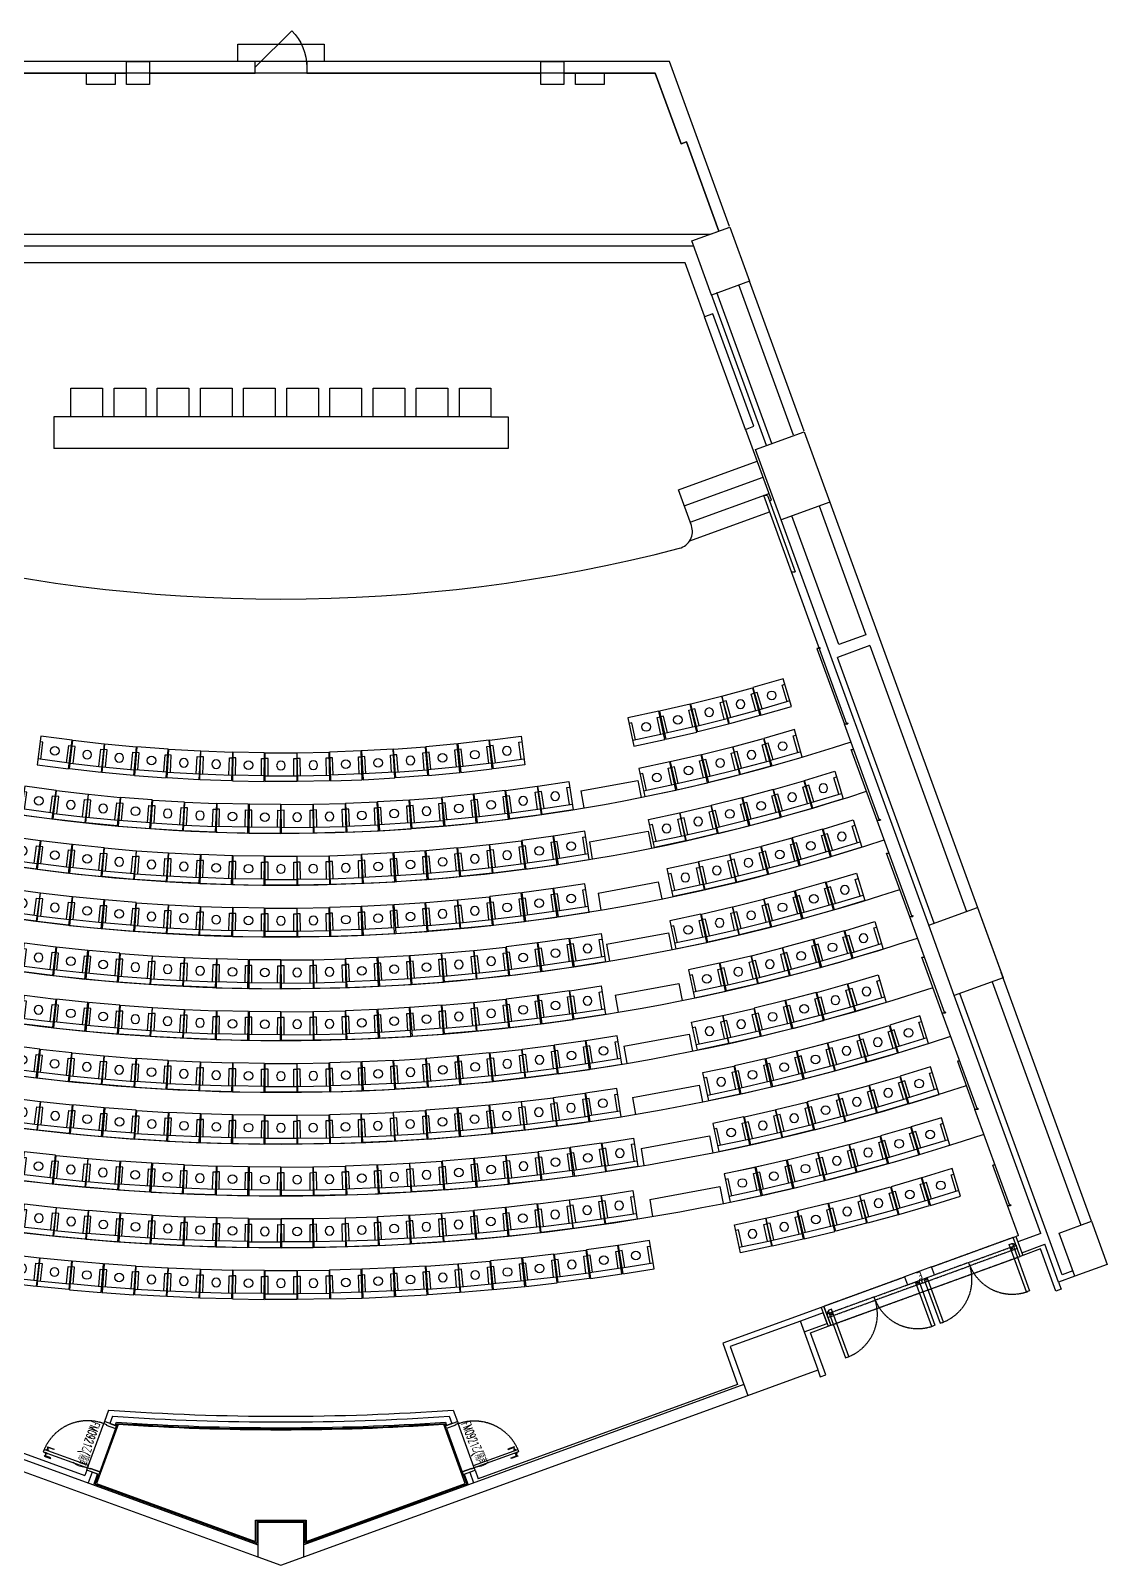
# Model space of a CAD drawing. Header units: inches. Extents: x 2197 to 30922, y -11639 to 15028.
# Drawn here: x 12210 to 30922, y -11639 to 15028 of the extents above; entities that cross this region are included whole.
import ezdxf

# ---------------------------------------------------------------- set-up
doc = ezdxf.new("R2010")
doc.units = ezdxf.units.IN
doc.header["$MEASUREMENT"] = 0
doc.set_wipeout_variables(frame=1)
doc.linetypes.add('DASH', pattern=[0.35, 0.25, -0.1])
for name, color, linetype in [('02_PLAN$0$A_N_WINNUM', 140, 'Continuous'), ('02_PLAN$0$A_WINDOW', 143, 'Continuous'), ('I-CLNG-SCDY', 146, 'Continuous'), ('I-FURN-ACTV', 148, 'Continuous'), ('I-FURN-GRND', 155, 'Continuous'), ('I-GRND-PATT', 250, 'Continuous'), ('I-PUBL-DOOR', 3, 'Continuous'), ('I-PUBL-FNSH', 242, 'Continuous'), ('I-PUBL-PLAT', 245, 'Continuous'), ('I-WALL', 255, 'Continuous'), ('弱电AF', 191, 'Continuous')]:
    doc.layers.add(name, color=color, linetype=linetype)
doc.layers.add('I-CLNG-PATT', color=253, linetype='Continuous', true_color=0xaaaaaa)
doc.styles.add('02_PLAN$0$_TCH_WINDOW', font='SIMPLEX.shx', dxfattribs={"width": 0.8, "height": 3.5, "bigfont": 'GBCBIG.shx'})
doc.styles.add('HZDX', font='romans.shx', dxfattribs={"height": 3.5, "bigfont": 'hzdx.shx'})

# ---------------------------------------------------------------- blocks, each defined once
blk = doc.blocks.new('A$C67d04f2f')
blk.add_wipeout([(0, 550), (0, 0), (500, 0), (500, 550)])
blk.add_line((400, 550), (400, 0))
blk.add_lwpolyline([(0, 550), (0, 0), (500, 0), (500, 550)], close=True)
for points in [[(400, 500), (100, 500), (100, 550)], [(400, 50), (100, 50), (100, 0)]]:
    blk.add_lwpolyline(points)
blk.add_circle((220, 275), 75)
blk = doc.blocks.new('ry6867897')
for p, q in [((758010, 171199), (758010, 171499)), ((758010, 171499), (758560, 171499)), ((758560, 171499), (758560, 163599)), ((758010, 170649), (758010, 170449)), ((758010, 169899), (758010, 169699)), ((758010, 169149), (758010, 168949)), ((758010, 168399), (758010, 168199)), ((758010, 167649), (758010, 167449)), ((758010, 166899), (758010, 166699)), ((758010, 166149), (758010, 165949)), ((758010, 165399), (758010, 165199)), ((758010, 164649), (758010, 164449)), ((758010, 163899), (758010, 163599)), ((758010, 163599), (758560, 163599))]:
    blk.add_line(p, q)
for points in [[(757510, 170649), (757510, 171199), (758010, 171199), (758010, 170649)], [(757510, 169899), (757510, 170449), (758010, 170449), (758010, 169899)], [(757510, 169149), (757510, 169699), (758010, 169699), (758010, 169149)], [(757510, 168399), (757510, 168949), (758010, 168949), (758010, 168399)], [(757510, 167649), (757510, 168199), (758010, 168199), (758010, 167649)], [(757510, 166899), (757510, 167449), (758010, 167449), (758010, 166899)], [(757510, 166149), (757510, 166699), (758010, 166699), (758010, 166149)], [(757510, 165399), (757510, 165949), (758010, 165949), (758010, 165399)], [(757510, 164649), (757510, 165199), (758010, 165199), (758010, 164649)], [(757510, 163899), (757510, 164449), (758010, 164449), (758010, 163899)]]:
    blk.add_lwpolyline(points, close=True)
blk = doc.blocks.new('*U11')
blk.add_lwpolyline([(0, 0), (45, 0), (45, 820), (0, 820)], close=True)
at = {"color": 8}
for points in [[(-55, 771), (-55, 780), (-65, 780), (-65, 660), (-55, 660), (-55, 761)], [(100, 771), (100, 780), (110, 780), (110, 660), (100, 660), (100, 761)]]:
    blk.add_lwpolyline(points, dxfattribs=at)
for points in [[(-11, 771), (-61, 771), (-61, 761), (-11, 761)], [(0, 786), (-11, 786), (-11, 746), (0, 746)], [(45, 786), (56, 786), (56, 746), (45, 746)], [(56, 771), (106, 771), (106, 761), (56, 761)]]:
    blk.add_lwpolyline(points, close=True, dxfattribs=at)
at = {"layer": 'I-PUBL-DOOR', "color": 8, "linetype": 'DASH', "ltscale": 30}
blk.add_arc((0, 0), 820, 360, 90, dxfattribs=at)
blk = doc.blocks.new('西顿线条灯CXS1715B')
blk.add_lwpolyline([(14, 15, -0.274456), (14, 14), (14, 11, -0.843039), (14, 10), (14, 6, 1), (14, 5), (14, 2), (8, 2, -1), (7, 2), (2, 2), (2, 5, 1), (2, 6), (2, 10, -0.843039), (1, 11), (1, 14, -0.274456), (1, 15), (1, 15), (0, 15), (0, 15), (0, 15), (0, 6, -1), (0, 5), (0, 0), (15, 0), (15, 5, -1), (15, 6), (15, 15), (15, 15), (15, 15), (14, 15)], format="xyb", close=True)
at = {"color": 1}
blk.add_lwpolyline([(2, 11), (2, 14), (13, 14), (13, 11, 1.931852), (14, 11), (14, 14, 0.305643), (14, 15, 0.380901), (14, 15), (1, 15, 0.380901), (1, 15, 0.305643), (1, 14), (1, 11, 1.931852)], format="xyb", close=True, dxfattribs=at)
for points in [[(3, 2), (12, 2), (12, 3), (3, 3)], [(5, 3), (10, 3), (10, 5), (5, 5)]]:
    blk.add_lwpolyline(points, close=True, dxfattribs=at)
for points in [[(6, 5), (4, 8)], [(9, 5), (11, 8)]]:
    blk.add_lwpolyline(points, dxfattribs=at)
blk = doc.blocks.new('5798698797')
at = {"layer": 'I-FURN-GRND'}
for p, q in [((771718, 245866), (771013, 245610)), ((771013, 245652), (771013, 245610)), ((769207, 244995), (770045, 245300)), ((769207, 245037), (769207, 244995)), ((768371, 244733), (767400, 244379)), ((767400, 244379), (767400, 244422)), ((766698, 244166), (765596, 243765)), ((765596, 243765), (765596, 243808)), ((765024, 243600), (763790, 243150)), ((762037, 242555), (763351, 243033)), ((763790, 243150), (763790, 243193)), ((762037, 242597), (762037, 242555)), ((760703, 242112), (759377, 241629)), ((759377, 241693), (759471, 241727)), ((759377, 241693), (759377, 241629))]:
    blk.add_line(p, q, dxfattribs=at)
at = {"layer": 'I-PUBL-FNSH', "linetype": 'Continuous'}
for p, q in [((771718, 245909), (770045, 245300)), ((772238, 246056), (771718, 245866)), ((771718, 245866), (771718, 245909)), ((770045, 245342), (768371, 244733)), ((770045, 245342), (770045, 245300)), ((768371, 244776), (766698, 244166)), ((768371, 244776), (768371, 244733)), ((766698, 244209), (765024, 243600)), ((766698, 244209), (766698, 244166)), ((765024, 243642), (763351, 243033)), ((765024, 243642), (765024, 243600)), ((763351, 243076), (760703, 242112)), ((763351, 243076), (763351, 243033)), ((759471, 241727), (760703, 242176)), ((760703, 242112), (760703, 242176)), ((759471, 241727), (759457, 241765))]:
    blk.add_line(p, q, dxfattribs=at)
at = {"layer": 'I-PUBL-FNSH', "linetype": 'Continuous', "xscale": -0.9999999999999993, "rotation": 200.0031203986248}
for p in [(771699, 245918), (770026, 245351), (768352, 244785), (766679, 244218), (765005, 243651), (763331, 243085), (762018, 242606)]:
    blk.add_blockref('西顿线条灯CXS1715B', p, dxfattribs=at)
blk = doc.blocks.new('02_PLAN$0$$DorLib2D$00000114')
at = {"color": 0}
blk.add_line((0.5, 0), (-0.207, 0.707), dxfattribs=at)
blk.add_arc((0.5, 0), 1, 135, 180, dxfattribs=at)
blk = doc.blocks.new('r6')
at = {"color": 23, "linetype": 'ByBlock'}
blk.add_wipeout([(1896578, -1049664), (1896078, -1049664), (1896078, -1049514), (1896578, -1049514)], dxfattribs=at)
at = {"color": 30, "linetype": 'Continuous', "lineweight": -2}
blk.add_lwpolyline([(1896578, -1049514), (1896078, -1049514), (1896078, -1049664), (1896578, -1049664)], close=True, dxfattribs=at)
at = {"color": 1, "linetype": 'Continuous', "lineweight": -2, "style": 'HZDX', "width": 0.9}
blk.add_text('E', height=118, rotation=360, dxfattribs=at).set_placement((1896281, -1049650))

msp = doc.modelspace()

# ---------------------------------------------------------------- linework, layer by layer
at = {"layer": '02_PLAN$0$A_WINDOW'}
for p, q in [((17010, 14492), (16110, 14492)), ((17010, 14292), (16110, 14292))]:
    msp.add_line(p, q, dxfattribs=at)
at = {"layer": 'I-CLNG-PATT'}
for points in [[(10053, 14292), (9606, 13063), (9512, 13097), (8947, 11546), (9088, 11494), (24025, 11492), (24172, 11546), (23608, 13097), (23514, 13063), (23066, 14292), (22177, 14292), (22177, 14092), (21677, 14092), (21677, 14292), (13677, 14292), (13677, 14092), (13177, 14092), (13177, 14292), (10053, 14292)], [(10053, 14292), (9606, 13063), (9512, 13097), (8947, 11546), (9088, 11494), (24025, 11492), (24172, 11546), (23608, 13097), (23514, 13063), (23066, 14292), (21477, 14292), (21477, 14092), (21077, 14092), (21077, 14292), (14277, 14292), (14277, 14092), (13877, 14092), (13877, 14292), (10053, 14292)]]:
    msp.add_lwpolyline(points, dxfattribs=at)
at = {"layer": 'I-CLNG-SCDY'}
msp.add_lwpolyline([(17000, -11224), (19763, -10218), (19390, -9194, -0.033702), (13729, -9194), (13356, -10218), (16120, -11224), (16120, -10854), (17000, -10854)], format="xyb", close=True, dxfattribs=at)
at = {"layer": 'I-GRND-PATT'}
for points in [[(13683, -9262), (13409, -10014), (13250, -9956), (13246, -9965), (13199, -9948), (13480, -9177), (13527, -9195), (13523, -9204), (13683, -9262)], [(19436, -9262), (19710, -10014), (19870, -9956), (19873, -9965), (19920, -9948), (19640, -9177), (19593, -9195), (19596, -9204), (19436, -9262)]]:
    msp.add_lwpolyline(points, dxfattribs=at)
at = {"layer": 'I-PUBL-DOOR', "color": 8, "linetype": 'DASH', "ltscale": 30}
msp.add_line((26116, -7469), (29405, -6272), dxfattribs=at)
for points in [[(29355, -6135), (28533, -6435), (28512, -6378), (29335, -6079), (29355, -6135)], [(27711, -6734), (28533, -6435), (28512, -6378), (27690, -6678), (27711, -6734)], [(27711, -6734), (26889, -7033), (26868, -6977), (27690, -6678), (27711, -6734)], [(26066, -7333), (26889, -7033), (26868, -6977), (26046, -7276), (26066, -7333)]]:
    msp.add_lwpolyline(points, dxfattribs=at)
at = {"layer": 'I-PUBL-DOOR'}
for points in [[(29272, -6046), (29571, -6869), (29515, -6889), (29215, -6067), (29272, -6046)], [(27627, -6645), (27927, -7467), (27870, -7488), (27571, -6666), (27627, -6645)], [(27717, -6612), (28017, -7434), (28073, -7414), (27774, -6592), (27717, -6612)], [(26073, -7211), (26372, -8033), (26429, -8013), (26129, -7190), (26073, -7211)]]:
    msp.add_lwpolyline(points, dxfattribs=at)
at = {"layer": 'I-PUBL-DOOR', "color": 8}
for centre in [(29269, -6133), (27775, -6676), (27775, -6676), (27625, -6731), (26131, -7275)]:
    msp.add_circle(centre, 10, dxfattribs=at)
at = {"layer": 'I-PUBL-DOOR', "color": 8, "linetype": 'DASH', "ltscale": 30}
for centre, radius, start, end in [((29269, -6133), 80, 20.0024, 110.0027), ((27625, -6731), 80, 20.0024, 110.0027), ((27775, -6676), 80, 110.0022, 200.0024), ((27775, -6676), 795, 289.8565, 20.0023), ((29269, -6133), 795, 200.0026, 290.1483), ((26131, -7275), 80, 110.0022, 200.0024), ((26131, -7275), 795, 289.8565, 20.0023), ((27625, -6731), 795, 200.0026, 290.1483)]:
    msp.add_arc(centre, radius, start, end, dxfattribs=at)
at = {"layer": 'I-PUBL-FNSH', "linetype": 'Continuous'}
for p, q in [((23916, 10064), (23923, 10067)), ((24068, 10109), (23919, 10055)), ((24631, 8100), (24779, 8154)), ((24642, 8093), (24634, 8091)), ((29338, -5929), (29334, -5930)), ((29338, -5929), (29334, -5930)), ((29377, -5909), (29337, -5924)), ((29377, -5909), (29337, -5924)), ((29338, -5929), (29337, -5924)), ((29338, -5929), (29337, -5924)), ((25949, -7157), (24237, -7780)), ((25946, -7163), (25944, -7159)), ((25946, -7163), (25944, -7159)), ((25946, -7163), (25951, -7162)), ((25946, -7163), (25951, -7162)), ((24237, -7780), (24497, -8495)), ((24497, -8495), (19989, -10136)), ((13565, -8942), (13493, -9140)), ((19554, -8942), (19626, -9140)), ((13700, -9215), (13716, -9173)), ((19404, -9173), (19419, -9215)), ((19404, -9173), (19419, -9215)), ((13185, -9986), (13151, -10079)), ((13331, -10230), (13392, -10061)), ((19727, -10061), (19789, -10230)), ((19934, -9986), (19989, -10136)), ((13331, -10230), (16140, -11252)), ((19789, -10230), (16980, -11252)), ((16980, -10874), (16140, -10874)), ((16140, -10874), (16140, -11252)), ((16980, -11252), (16980, -10874))]:
    msp.add_line(p, q, dxfattribs=at)
for points in [[(23923, 10067), (23586, 10992), (9533, 10992), (9196, 10067)], [(23919, 10055), (23916, 10064)], [(24631, 8100), (23919, 10055)], [(24779, 8154), (24068, 10109)], [(24634, 8091), (24631, 8100)], [(25086, 6872), (24642, 8093)], [(30076, -6719), (30121, -6841), (30027, -6876), (29760, -6142), (29452, -6254)], [(25889, -8243), (25934, -8365), (26028, -8331), (25761, -7598), (26069, -7486)], [(8882, -7780), (8744, -8160), (10024, -8606), (9917, -8902), (13151, -10079)]]:
    msp.add_lwpolyline(points, dxfattribs=at)
for points in [[(29285, -5943), (29332, -5926), (29452, -6254), (29405, -6272), (29405, -6272), (29405, -6272)], [(25996, -7140), (25949, -7157), (26069, -7486), (26116, -7469), (26116, -7469), (26116, -7469)], [(13683, -9262), (13700, -9215), (13493, -9140), (13480, -9177), (13527, -9195), (13523, -9204)], [(19436, -9262), (19419, -9215), (19626, -9140), (19640, -9177), (19593, -9195), (19596, -9204)], [(13409, -10014), (13392, -10061), (13185, -9986), (13199, -9948), (13246, -9965), (13250, -9956)], [(19710, -10014), (19727, -10061), (19934, -9986), (19920, -9948), (19873, -9965), (19870, -9956)]]:
    msp.add_lwpolyline(points, close=True, dxfattribs=at)
for radius, start, end in [(41800, 265.8923, 274.1077), (42020, 266.1189, 273.8811)]:
    msp.add_arc((16560, 32751), radius, start, end, dxfattribs=at)
at = {"layer": 'I-PUBL-PLAT'}
for p, q in [((23467, 7051), (24839, 7550)), ((23570, 6769), (24942, 7268)), ((23694, 6428), (23467, 7051)), ((23673, 6487), (25045, 6986)), ((23666, 6165), (25053, 6670)), ((22071, 42), (23118, 236)), ((22071, 42), (22120, -254)), ((22370, -1733), (23474, -1529)), ((22370, -1733), (22419, -2029)), ((22669, -3508), (22719, -3804)), ((22968, -5283), (23018, -5579))]:
    msp.add_line(p, q, dxfattribs=at)
msp.add_lwpolyline([(15810, 14492), (15810, 14792), (17310, 14792), (17310, 14492)], dxfattribs=at)
for centre, radius, start, end in [((23412, 6325), 300, 284.5374, 20.0024), ((16560, 32751), 27600, 255.4626, 284.5374)]:
    msp.add_arc(centre, radius, start, end, dxfattribs=at)
at = {"layer": 'I-WALL'}
for p, q in [((16110, 14492), (9807, 14492)), ((16110, 14292), (16110, 14492)), ((23313, 14492), (17010, 14492)), ((17010, 14492), (17010, 14292)), ((24357, 11623), (23313, 14492)), ((10053, 14292), (13877, 14292)), ((14277, 14292), (16110, 14292)), ((17010, 14292), (21077, 14292)), ((21477, 14292), (23066, 14292)), ((23066, 14292), (23514, 13063)), ((23514, 13063), (23608, 13097)), ((23608, 13097), (24172, 11546)), ((9095, 11492), (24025, 11492)), ((9387, 11292), (23733, 11292)), ((24699, 10683), (25648, 8077)), ((24511, 10615), (25460, 8008)), ((25911, 6770), (26726, 4531)), ((26256, 4360), (25441, 6599)), ((26794, 4344), (26230, 4138)), ((26726, 4531), (26256, 4360)), ((28921, -1499), (30460, -5728)), ((30648, -5660), (29075, -1337)), ((29768, -5873), (29366, -6020)), ((29366, -6020), (29435, -6207)), ((29435, -6207), (29837, -6061)), ((30076, -6719), (29837, -6061)), ((30358, -6617), (30076, -6719)), ((30324, -6523), (30136, -6591)), ((25983, -7251), (25587, -7395)), ((25655, -7583), (26052, -7439)), ((26052, -7439), (25983, -7251)), ((8515, -8498), (16160, -11281)), ((24605, -8498), (16960, -11281)), ((16960, -11494), (24673, -8686)), ((13634, -9047), (13587, -9174)), ((19486, -9047), (19532, -9174)), ((13587, -9174), (13681, -9208)), ((13681, -9208), (13702, -9152)), ((19417, -9152), (19438, -9208)), ((19532, -9174), (19438, -9208)), ((13279, -10020), (13211, -10208)), ((13373, -10054), (13279, -10020)), ((13305, -10242), (13373, -10054)), ((19746, -10054), (19840, -10020)), ((19746, -10054), (19814, -10242)), ((19840, -10020), (19908, -10208))]:
    msp.add_line(p, q, dxfattribs=at)
for points in [[(13877, 14492), (14277, 14492), (14277, 14092), (13877, 14092)], [(21077, 14492), (21477, 14492), (21477, 14092), (21077, 14092)], [(24702, 10674), (24045, 10435), (23702, 11375), (24360, 11614)], [(26099, 6838), (25253, 6530), (24808, 7752), (25654, 8060)], [(29109, -1431), (28263, -1739), (27819, -517), (28664, -209)], [(30922, -6411), (30358, -6617), (30084, -5865), (30648, -5660)], [(25587, -7395), (24365, -7840), (24673, -8686), (25895, -8241)], [(16160, -10894), (16160, -11494), (16560, -11639), (16960, -11494), (16960, -10894)]]:
    msp.add_lwpolyline(points, close=True, dxfattribs=at)
for points in [[(24996, 7820), (24041, 10444)], [(25090, 7854), (24135, 10478)]]:
    msp.add_lwpolyline(points, dxfattribs=at)
for radius, start, end in [(41900, 265.9956, 274.0044), (41900, 265.9956, 274.0044), (42000, 266.0984, 273.9016), (42000, 266.0984, 273.9016)]:
    msp.add_arc((16560, 32751), radius, start, end, dxfattribs=at)

# ---------------------------------------------------------------- block references
at = {"layer": 'I-FURN-ACTV'}
for name, p, rotation in [('ry6867897', (-150989, 766329), 270), ('A$C67d04f2f', (22591, 3087, 0), 282.0136674209933), ('A$C67d04f2f', (22780, 2207, 0), 282.0172340740361), ('A$C67d04f2f', (12107, 1900, 0), 262.2924079730948), ('A$C67d04f2f', (19356, 1706, 0), 275.6520211894055), ('A$C67d04f2f', (15447, 1600, 0), 268.4591204858307), ('A$C67d04f2f', (18520, -162, 0), 273.8856804578596), ('A$C67d04f2f', (20471, -893), 277.0968637892295), ('A$C67d04f2f', (15446, -1102), 268.5812207039198), ('A$C67d04f2f', (21028, -1732), 277.8363555158679), ('A$C67d04f2f', (18801, -1948), 274.1483179069084), ('A$C67d04f2f', (11822, -2603), 262.809077890282), ('A$C67d04f2f', (19081, -2831), 274.4941887073731), ('A$C67d04f2f', (13496, -3691), 265.6249359729283), ('A$C67d04f2f', (15726, -3810), 269.1249871946246), ('A$C67d04f2f', (19919, -4569), 275.5637946319383), ('A$C67d04f2f', (21588, -4381), 278.1316998466014), ('A$C67d04f2f', (14327, -4653), 267.0041105828022), ('A$C67d04f2f', (16005, -4716), 269.5720157977074), ('A$C67d04f2f', (24405, -4809), 282.2082997197703), ('A$C67d04f2f', (13773, -5518), 266.2460994873718), ('A$C67d04f2f', (20757, -6295), 276.5363060412326), ('A$C67d04f2f', (18524, -6471), 273.2681530206512)]:
    msp.add_blockref(name, p, dxfattribs=dict(at, rotation=rotation))
at = {"layer": 'I-FURN-ACTV', "extrusion": (1.83948e-09, -9.72519e-09, 1), "rotation": 262.5979349623638}
msp.add_blockref('A$C67d04f2f', (12387, 2769, 0), dxfattribs=at)
at = {"layer": 'I-FURN-ACTV', "extrusion": (1.83948e-09, 9.72519e-09, -1), "zscale": -1, "rotation": 262.5979349623735}
msp.add_blockref('A$C67d04f2f', (-20732, 2769, 0), dxfattribs=at)
at = {"layer": 'I-FURN-ACTV', "extrusion": (3.93082e-09, 9.0836e-09, -1), "zscale": -1, "rotation": 275.2871893126464}
msp.add_blockref('A$C67d04f2f', (-14044, 2585, 0), dxfattribs=at)
at = {"layer": 'I-FURN-ACTV', "xscale": -1}
for p, rotation in [((16835, 2481, 0), 90), ((13764, 1706, 0), 84.3479788105824), ((17673, 1600, 0), 91.54087951415735), ((26507, 1316, 0), 107.0817204588725), ((16835, 681, 0), 90), ((26561, 390), 106.7095793740384), ((14600, -162, 0), 86.11431954213056), ((16835, -219, 0), 90), ((24946, -65), 103.8705371275024), ((26884, -452), 106.8190830098234), ((12648, -893), 82.90313621075845), ((24726, -1047), 103.1310454008639), ((17673, -1102), 91.41877929606801), ((12647, -1799), 83.08565388634852), ((14319, -1948), 85.85168209308152), ((17114, -2016), 90.4602802978796), ((21298, -2603), 97.19092210970821), ((14039, -2831), 85.50581129261714), ((16835, -2918), 89.99963303660489), ((12376, -3580), 82.99989755660643), ((20735, -3581), 96.12508963790606), ((25152, -3722), 102.8357010695876), ((18509, -3768), 92.62503841621366), ((13201, -4569), 84.436205368052), ((18793, -4653), 92.99588941718794), ((21569, -5291), 97.09070096828462), ((26613, -5211), 104.4310948746359), ((12651, -5420), 83.74349914551982), ((19346, -5518), 93.75390051261829), ((16555, -5620), 89.58289994292304), ((17673, -5603), 91.25130017088124), ((12363, -6295), 83.46369395875752), ((14595, -6471), 86.731846979339), ((15715, -6511), 88.3659234896243), ((16835, -6519), 90)]:
    msp.add_blockref('A$C67d04f2f', p, dxfattribs=dict(at, rotation=rotation))
at = {"layer": 'I-FURN-ACTV', "extrusion": (3.93082e-09, -9.0836e-09, 1), "rotation": 275.2871893126369}
msp.add_blockref('A$C67d04f2f', (19075, 2585, 0), dxfattribs=at)
at = {"layer": 'I-FURN-ACTV', "extrusion": (1.54088e-10, -1.00516e-09, 1), "xscale": -1, "rotation": 98.7353774456867}
msp.add_blockref('A$C67d04f2f', (21565, 1984, 0), dxfattribs=at)
at = {"layer": 'I-FURN-ACTV', "extrusion": (-1.12438e-06, 3.93117e-06, -1), "zscale": -1, "rotation": 254.0250716976325}
msp.add_blockref('A$C67d04f2f', (-25650, 1995, 0), dxfattribs=at)
at = {"layer": 'I-FURN-ACTV', "extrusion": (-2.64408e-06, 1.11885e-05, -1), "zscale": -1, "rotation": 257.0205552655697}
msp.add_blockref('A$C67d04f2f', (-24031, 1562, 0), dxfattribs=at)
at = {"layer": 'I-FURN-ACTV', "extrusion": (1.53464e-06, 1.13938e-05, -1), "zscale": -1, "rotation": 277.9879561836597}
msp.add_blockref('A$C67d04f2f', (-12375, 954, 0), dxfattribs=at)
at = {"layer": 'I-FURN-ACTV', "extrusion": (3.56793e-07, 4.07321e-06, -1), "zscale": -1, "rotation": 274.9924726145424}
msp.add_blockref('A$C67d04f2f', (-14043, 779, 0), dxfattribs=at)
at = {"layer": 'I-FURN-ACTV', "extrusion": (3.56793e-07, -4.07321e-06, 1), "rotation": 274.9924726145328}
msp.add_blockref('A$C67d04f2f', (19077, 779, 0), dxfattribs=at)
at = {"layer": 'I-FURN-ACTV', "extrusion": (1.53464e-06, -1.13938e-05, 1), "rotation": 277.9879561836499}
msp.add_blockref('A$C67d04f2f', (20744, 954, 0), dxfattribs=at)
at = {"layer": 'I-FURN-ACTV', "extrusion": (8.4482e-10, -3.3555e-09, 1), "xscale": -1, "rotation": 104.1674601155007}
msp.add_blockref('A$C67d04f2f', (24896, 851, 0), dxfattribs=at)
at = {"layer": 'I-FURN-ACTV', "extrusion": (-4.11842e-10, -3.43562e-09, 1), "xscale": -1, "rotation": 83.20005919875906}
msp.add_blockref('A$C67d04f2f', (12929, -20, 0), dxfattribs=at)
at = {"layer": 'I-FURN-ACTV', "extrusion": (4.11842e-10, -3.43562e-09, 1), "rotation": 276.7999408012311}
msp.add_blockref('A$C67d04f2f', (20190, -20, 0), dxfattribs=at)
at = {"layer": 'I-PUBL-DOOR', "xscale": 900, "yscale": -900, "zscale": 200, "rotation": 180}
msp.add_blockref('02_PLAN$0$$DorLib2D$00000114', (16560, 14392), dxfattribs=at)
at = {"layer": 'I-PUBL-DOOR', "rotation": 69.99758393189336}
msp.add_blockref('*U11', (13199, -9948), dxfattribs=at)
at = {"layer": 'I-PUBL-DOOR', "xscale": -1, "rotation": 290.0024160680967}
msp.add_blockref('*U11', (19920, -9948), dxfattribs=at)

# ---------------------------------------------------------------- texts
at = {"layer": '02_PLAN$0$A_N_WINNUM', "style": '02_PLAN$0$_TCH_WINDOW', "width": 0.564706}
for rotation, p in [(250, (13272, -9125)), (291.8992, (19694, -9176))]:
    msp.add_text('FM0921乙(隔声)', height=156.19, rotation=rotation, dxfattribs=at).set_placement(p)

# ---------------------------------------------------------------- next in the draw order: linework, layer by layer
at = {"layer": 'I-PUBL-PLAT'}
for p, q in [((21772, 1817), (22762, 2000)), ((22762, 2000), (22822, 1706)), ((21772, 1817), (21821, 1521))]:
    msp.add_line(p, q, dxfattribs=at)
at = {"layer": 'I-WALL'}
msp.add_line((26794, 4344), (28476, -278), dxfattribs=at)

# ---------------------------------------------------------------- next in the draw order: block references
at = {"layer": 'I-FURN-ACTV', "xscale": -1}
for p, rotation in [((13488, 2636, 0), 83.65537282483069), ((24945, 2729, 0), 105.1005903303172), ((21013, 1900, 0), 97.70759202689308), ((24354, 714, 0), 103.196040001028), ((12374, 47, 0), 82.22863908428637), ((20181, -21, 0), 95.8285206866959), ((24403, -199), 102.924189712), ((20462, -895), 96.1505163736249), ((25269, -912), 104.0530548030902), ((15437, -1101), 87.63487328831543), ((17114, -1116), 90.47243188056561), ((22126, -1572), 98.75836491802738), ((17673, -2002), 91.38228970010584), ((17394, -2910), 90.89854417071854), ((20743, -2674), 96.29201097557866), ((12931, -3640), 83.87491036197692), ((21289, -3513), 97.00010244337136), ((16835, -3819), 90), ((22685, -4216), 98.98766825137636), ((21023, -4453), 96.41976303674795), ((13758, -4615), 85.29217377294893), ((17115, -4716), 90.42798420249981), ((27153, -5064), 105.2481331297671), ((22122, -5214), 97.9249010821833), ((13208, -5473), 84.57769925943448), ((18231, -5583), 92.08550028479614), ((12920, -6351), 84.28073221388858), ((21858, -6161), 97.35334429628561), ((15155, -6495), 87.54888523447013), ((17395, -6511), 90.8170382551261)]:
    msp.add_blockref('A$C67d04f2f', p, dxfattribs=dict(at, rotation=rotation))
at = {"layer": 'I-FURN-ACTV'}
for p, rotation in [((19631, 2636, 0), 276.3446271751595), ((23327, 2323, 0), 283.0450194928297), ((24905, 853, 0), 285.138880230036), ((20745, 47, 0), 277.7713609157038), ((24955, -63), 284.8168845431069), ((12938, -21, 0), 264.1714793132942), ((21026, -824), 278.0432112047321), ((12657, -895), 263.8494836263629), ((17683, -1101), 272.3651267116727), ((23644, -1291), 282.2090359987045), ((12656, -1800), 264.0076632886728), ((20472, -1799), 276.9143461136418), ((16005, -2016), 269.5397197021105), ((21307, -2603), 278.0898332439472), ((12377, -2674), 263.7079890244114), ((15725, -2910), 269.1014558292716), ((19632, -3691), 275.2500768325356), ((15168, -3793), 268.2499743891469), ((24068, -3960), 281.9797326648126), ((12097, -4453), 263.5802369632422), ((25355, -4598), 283.6625634398133), ((15445, -4703), 268.7160473925933), ((19361, -4615), 274.7078262270412), ((20468, -5420), 276.2565008544705), ((25536, -5480), 283.6140566195829), ((15447, -5603), 268.7486998291088), ((16564, -5620), 270.4171000570672), ((20199, -6351), 275.7192677861016), ((15725, -6511), 269.1829617448641)]:
    msp.add_blockref('A$C67d04f2f', p, dxfattribs=dict(at, rotation=rotation))
at = {"layer": 'I-FURN-ACTV', "extrusion": (2.90293e-09, -9.46235e-09, 1), "rotation": 268.9425621374917}
msp.add_blockref('A$C67d04f2f', (15726, 2491, 0), dxfattribs=at)
at = {"layer": 'I-FURN-ACTV', "extrusion": (2.90293e-09, 9.46235e-09, -1), "zscale": -1, "rotation": 268.9425621375015}
msp.add_blockref('A$C67d04f2f', (-17393, 2491, 0), dxfattribs=at)
at = {"layer": 'I-FURN-ACTV', "extrusion": (-3.41695e-06, 1.09771e-05, -1), "zscale": -1, "rotation": 253.0265771738125}
msp.add_blockref('A$C67d04f2f', (-26185, 2158, 0), dxfattribs=at)
at = {"layer": 'I-FURN-ACTV', "extrusion": (-1.18638e-10, -1.00995e-09, 1), "xscale": -1, "rotation": 83.32019339182108}
msp.add_blockref('A$C67d04f2f', (13207, 1761, 0), dxfattribs=at)
at = {"layer": 'I-FURN-ACTV', "extrusion": (-4.59274e-11, -1.01586e-09, 1), "xscale": -1, "rotation": 87.43133506696645}
msp.add_blockref('A$C67d04f2f', (15437, 1600, 0), dxfattribs=at)
at = {"layer": 'I-FURN-ACTV', "extrusion": (4.59274e-11, -1.01586e-09, 1), "rotation": 272.5686649330215}
msp.add_blockref('A$C67d04f2f', (17682, 1600, 0), dxfattribs=at)
at = {"layer": 'I-FURN-ACTV', "extrusion": (9.88584e-07, -3.9675e-06, 1), "rotation": 283.9779392566973}
msp.add_blockref('A$C67d04f2f', (24039, 1564, 0), dxfattribs=at)
at = {"layer": 'I-FURN-ACTV', "extrusion": (8.75268e-12, -1.01686e-09, 1), "xscale": -1, "rotation": 90.5130940954189}
msp.add_blockref('A$C67d04f2f', (17114, 1585, 0), dxfattribs=at)
at = {"layer": 'I-FURN-ACTV', "extrusion": (-8.47833e-07, 3.99994e-06, -1), "zscale": -1, "rotation": 258.0190497892921}
msp.add_blockref('A$C67d04f2f', (-23486, 1437, 0), dxfattribs=at)
at = {"layer": 'I-FURN-ACTV', "extrusion": (6.39632e-07, -4.03847e-06, 1), "rotation": 278.9864507061949}
msp.add_blockref('A$C67d04f2f', (21297, 1032, 0), dxfattribs=at)
at = {"layer": 'I-FURN-ACTV', "extrusion": (-4.96592e-07, -4.05854e-06, 1), "rotation": 263.0105383397852}
msp.add_blockref('A$C67d04f2f', (12384, 953, 0), dxfattribs=at)
at = {"layer": 'I-FURN-ACTV', "extrusion": (-4.96592e-07, 4.05854e-06, -1), "zscale": -1, "rotation": 263.0105383397953}
msp.add_blockref('A$C67d04f2f', (-20735, 953, 0), dxfattribs=at)
at = {"layer": 'I-FURN-ACTV', "extrusion": (-7.02832e-08, -4.0882e-06, 1), "rotation": 269.001505477142}
msp.add_blockref('A$C67d04f2f', (15726, 691, 0), dxfattribs=at)
at = {"layer": 'I-FURN-ACTV', "extrusion": (-7.02832e-08, 4.0882e-06, -1), "zscale": -1, "rotation": 269.0015054771517}
msp.add_blockref('A$C67d04f2f', (-17393, 691, 0), dxfattribs=at)
at = {"layer": 'I-FURN-ACTV', "extrusion": (-5.65063e-11, -3.45976e-09, 1), "rotation": 269.0285798855663}
msp.add_blockref('A$C67d04f2f', (15726, -210, 0), dxfattribs=at)
at = {"layer": 'I-FURN-ACTV', "extrusion": (5.65063e-11, -3.45976e-09, 1), "xscale": -1, "rotation": 90.97142011442378}
msp.add_blockref('A$C67d04f2f', (17394, -210, 0), dxfattribs=at)

# ---------------------------------------------------------------- next in the draw order: linework, layer by layer
at = {"layer": 'I-GRND-PATT'}
msp.add_lwpolyline([(29285, -5943), (25996, -7140), (26116, -7469), (29405, -6272), (29285, -5943)], dxfattribs=at)
at = {"layer": 'I-PUBL-DOOR', "color": 8, "linetype": 'DASH', "ltscale": 30}
msp.add_line((29285, -5943), (25996, -7140), dxfattribs=at)
at = {"layer": 'I-PUBL-PLAT'}
for p, q in [((21921, 930), (22940, 1118)), ((22940, 1118), (23000, 824)), ((21921, 930), (21971, 634)), ((23474, -1529), (23533, -1823)), ((22818, -4395), (24008, -4175)), ((24008, -4175), (24067, -4469)), ((22818, -4395), (22868, -4691))]:
    msp.add_line(p, q, dxfattribs=at)

# ---------------------------------------------------------------- next in the draw order: block references
at = {"layer": 'I-FURN-ACTV'}
for p, rotation in [((24954, 2731, 0), 286.1283757491817), ((17402, 2492, 0), 272.1148757250792), ((18240, 1625, 0), 273.596450351815), ((25496, 80), 285.7632319586253), ((17403, -209, 0), 271.9428402289591), ((23320, -439), 281.9778422965687), ((25279, -909), 284.9750642054146), ((18242, -1078), 273.311474127191), ((16005, -1116), 269.5275681194223), ((13213, -1859), 264.929672690925), ((15446, -2002), 268.6177102998843), ((17683, -2002), 272.3042991024302), ((21861, -2523), 278.9887443781091), ((17404, -2909), 271.7974553049553), ((19639, -2786), 275.3930998415271), ((12940, -3640), 264.7499231674545), ((19075, -3733), 274.3750640271653), ((14610, -3768), 267.3749615837764), ((21032, -4452), 277.2757314417469), ((13768, -4616), 266.1481421779478), ((24811, -4722), 282.8283633259144), ((27163, -5061), 286.0651713850068), ((13216, -5474), 265.4118993734425), ((14889, -5583), 267.9144997151939), ((18239, -5583), 272.9197003988042), ((19912, -5473), 275.4223007405556), ((21868, -6159), 278.1703825515255), ((12930, -6352), 265.0977704691284), ((17405, -6511), 271.6340765103659)]:
    msp.add_blockref('A$C67d04f2f', p, dxfattribs=dict(at, rotation=rotation))
at = {"layer": 'I-FURN-ACTV', "xscale": -1}
for p, rotation in [((15717, 2492, 0), 87.8851242749109), ((14879, 1625, 0), 86.40354964817283), ((15717, -209, 0), 88.05715977103102), ((22124, -660), 98.98955862016322), ((14878, -1078), 86.68852587279694), ((20463, -1800), 95.99233671131731), ((13481, -2786), 84.60690015846312), ((15715, -2909), 88.20254469503497), ((21843, -3436), 97.87511524874186), ((17393, -3810), 90.87501280536554), ((26431, -4328), 104.4967635536274), ((15435, -4703), 87.86007898759469), ((17674, -4703), 91.2839526073969), ((19351, -4616), 93.8518578220424), ((22674, -5129), 98.75910119609837), ((25526, -5483), 102.7970183643431), ((20190, -6352), 94.90222953086182)]:
    msp.add_blockref('A$C67d04f2f', p, dxfattribs=dict(at, rotation=rotation))
at = {"layer": 'I-FURN-ACTV', "extrusion": (1.18638e-10, -1.00995e-09, 1), "rotation": 276.679806608167}
msp.add_blockref('A$C67d04f2f', (19912, 1761, 0), dxfattribs=at)
at = {"layer": 'I-FURN-ACTV', "extrusion": (2.90952e-06, -1.11224e-05, 1), "rotation": 284.9764337804166}
msp.add_blockref('A$C67d04f2f', (24582, 1699, 0), dxfattribs=at)
at = {"layer": 'I-FURN-ACTV', "extrusion": (-8.75268e-12, -1.01686e-09, 1), "rotation": 269.486905904569}
msp.add_blockref('A$C67d04f2f', (16006, 1585, 0), dxfattribs=at)
at = {"layer": 'I-FURN-ACTV', "extrusion": (9.62239e-10, -3.32373e-09, 1), "rotation": 286.1103003445077}
msp.add_blockref('A$C67d04f2f', (25444, 1000, 0), dxfattribs=at)
at = {"layer": 'I-FURN-ACTV', "extrusion": (-1.26314e-06, -1.1427e-05, 1), "rotation": 264.0090328623338}
msp.add_blockref('A$C67d04f2f', (12939, 885, 0), dxfattribs=at)
at = {"layer": 'I-FURN-ACTV', "extrusion": (-1.26314e-06, 1.1427e-05, -1), "zscale": -1, "rotation": 264.0090328623441}
msp.add_blockref('A$C67d04f2f', (-20180, 885, 0), dxfattribs=at)
at = {"layer": 'I-FURN-ACTV', "extrusion": (-4.64158e-07, -1.14873e-05, 1), "rotation": 268.0030109541252}
msp.add_blockref('A$C67d04f2f', (15167, 710, 0), dxfattribs=at)
at = {"layer": 'I-FURN-ACTV', "extrusion": (-4.64158e-07, 1.14873e-05, -1), "zscale": -1, "rotation": 268.003010954135}
msp.add_blockref('A$C67d04f2f', (-17952, 710, 0), dxfattribs=at)
at = {"layer": 'I-FURN-ACTV', "extrusion": (7.30574e-10, -3.38221e-09, 1), "xscale": -1, "rotation": 102.2246198865564}
msp.add_blockref('A$C67d04f2f', (23810, 587, 0), dxfattribs=at)
at = {"layer": 'I-FURN-ACTV', "extrusion": (5.28081e-10, -3.41968e-09, 1), "rotation": 278.7427810301755}
msp.add_blockref('A$C67d04f2f', (21299, 122, 0), dxfattribs=at)
at = {"layer": 'I-FURN-ACTV', "extrusion": (-2.9083e-10, -3.44797e-09, 1), "rotation": 265.142899427766}
msp.add_blockref('A$C67d04f2f', (13494, -77, 0), dxfattribs=at)
at = {"layer": 'I-FURN-ACTV', "extrusion": (2.9083e-10, -3.44797e-09, 1), "xscale": -1, "rotation": 94.85710057222423}
msp.add_blockref('A$C67d04f2f', (19625, -77, 0), dxfattribs=at)

# ---------------------------------------------------------------- next in the draw order: linework, layer by layer
at = {"layer": 'I-PUBL-PLAT'}
for p, q in [((23118, 236), (23177, -58)), ((22220, -845), (23296, -646)), ((23296, -646), (23355, -940)), ((22220, -845), (22270, -1141)), ((22519, -2620), (22569, -2916))]:
    msp.add_line(p, q, dxfattribs=at)

# ---------------------------------------------------------------- next in the draw order: block references
at = {"layer": 'I-FURN-ACTV', "extrusion": (5.05376e-10, 9.88472e-09, -1), "zscale": -1, "rotation": 254.8140189915073}
msp.add_blockref('A$C67d04f2f', (-24754, 3610, 0), dxfattribs=at)
at = {"layer": 'I-FURN-ACTV', "extrusion": (3.59293e-09, 9.22247e-09, -1), "zscale": -1, "rotation": 273.172313587599}
msp.add_blockref('A$C67d04f2f', (-15159, 2512, 0), dxfattribs=at)
at = {"layer": 'I-FURN-ACTV', "extrusion": (3.59293e-09, -9.22247e-09, 1), "rotation": 273.1723135875892}
msp.add_blockref('A$C67d04f2f', (17960, 2512, 0), dxfattribs=at)
at = {"layer": 'I-FURN-ACTV', "xscale": -1}
for p, rotation in [((24406, 2583, 0), 104.0728049115558), ((14319, -1046), 85.7421784572943), ((19907, -1859), 95.07032730906518), ((15436, -2002), 87.69570089756007), ((15156, -2892), 87.30363356090548), ((14602, -3768), 86.49994877829872), ((19067, -3734), 93.50005122168727), ((26970, -4180), 105.3309636675422), ((14880, -5583), 87.080299601186), ((19903, -5474), 94.58810062654766), ((24980, -5607), 101.9799801091889), ((19632, -6400), 94.08519127570766)]:
    msp.add_blockref('A$C67d04f2f', p, dxfattribs=dict(at, rotation=rotation))
at = {"layer": 'I-FURN-ACTV', "extrusion": (-8.16304e-11, -1.01362e-09, 1), "rotation": 265.3757642294467}
msp.add_blockref('A$C67d04f2f', (13773, 1705, 0), dxfattribs=at)
at = {"layer": 'I-FURN-ACTV', "extrusion": (8.16304e-11, -1.01362e-09, 1), "xscale": -1, "rotation": 94.62423577054125}
msp.add_blockref('A$C67d04f2f', (19347, 1705, 0), dxfattribs=at)
at = {"layer": 'I-FURN-ACTV', "extrusion": (2.14637e-07, 4.08317e-06, -1), "zscale": -1, "rotation": 272.9954835687493}
msp.add_blockref('A$C67d04f2f', (-15158, 711, 0), dxfattribs=at)
at = {"layer": 'I-FURN-ACTV', "extrusion": (2.14637e-07, -4.08317e-06, 1), "rotation": 272.9954835687394}
msp.add_blockref('A$C67d04f2f', (17961, 711, 0), dxfattribs=at)
at = {"layer": 'I-FURN-ACTV', "extrusion": (-1.78077e-10, -3.45563e-09, 1), "xscale": -1, "rotation": 87.08573965655928}
msp.add_blockref('A$C67d04f2f', (15158, -190, 0), dxfattribs=at)
at = {"layer": 'I-FURN-ACTV', "extrusion": (1.78077e-10, -3.45563e-09, 1), "rotation": 272.9142603434308}
msp.add_blockref('A$C67d04f2f', (17961, -190, 0), dxfattribs=at)
at = {"layer": 'I-FURN-ACTV'}
for p, rotation in [((18800, -1046), 274.2578215426936), ((18242, -1979), 273.2263085046823), ((17963, -2892), 272.6963664390847), ((21851, -3435), 278.7501280542195), ((17402, -3810), 271.7500256108432), ((17684, -4703), 272.1399210123956), ((24264, -4838), 281.9941632119995), ((27701, -4906), 286.882209640161), ((22423, -6080), 278.9874208066797), ((13488, -6400), 265.9148087242826), ((17964, -6495), 272.4511147655202)]:
    msp.add_blockref('A$C67d04f2f', p, dxfattribs=dict(at, rotation=rotation))
at = {"layer": '弱电AF', "rotation": 200.002420885176}
msp.add_blockref('r6', (2168620, -344227), dxfattribs=at)

# ---------------------------------------------------------------- next in the draw order: linework, layer by layer
at = {"layer": 'I-PUBL-PLAT'}
for p, q in [((22968, -5283), (24186, -5057)), ((24186, -5057), (24245, -5352))]:
    msp.add_line(p, q, dxfattribs=at)
at = {"layer": 'I-WALL'}
for p, q in [((30136, -6591), (28357, -1705)), ((2761, -6617), (16160, -11494))]:
    msp.add_line(p, q, dxfattribs=at)

# ---------------------------------------------------------------- next in the draw order: block references
at = {"layer": 'I-FURN-ACTV'}
for p, rotation in [((24763, 3612, 0), 286.2434188710736), ((14053, 2584, 0), 265.770248549934), ((13214, -954), 264.7958310418813), ((14048, -2831), 266.4047224268539), ((26978, -4178), 286.1651637815502)]:
    msp.add_blockref('A$C67d04f2f', p, dxfattribs=dict(at, rotation=rotation))
at = {"layer": 'I-FURN-ACTV', "extrusion": (5.12486e-09, -8.46752e-09, 1), "rotation": 283.0711052835034}
msp.add_blockref('A$C67d04f2f', (23138, 3203, 0), dxfattribs=at)
at = {"layer": 'I-FURN-ACTV', "xscale": -1}
for p, rotation in [((19067, 2584, 0), 94.22975145005614), ((19906, -954), 95.20416895810658), ((14877, -1979), 86.77369149530786), ((19071, -2831), 93.59527757313637)]:
    msp.add_blockref('A$C67d04f2f', p, dxfattribs=dict(at, rotation=rotation))
at = {"layer": 'I-FURN-ACTV', "extrusion": (7.37323e-07, 1.1473e-05, -1), "zscale": -1, "rotation": 273.9939780918711}
msp.add_blockref('A$C67d04f2f', (-14600, 740, 0), dxfattribs=at)
at = {"layer": 'I-FURN-ACTV', "extrusion": (7.37323e-07, -1.1473e-05, 1), "rotation": 273.993978091861}
msp.add_blockref('A$C67d04f2f', (18519, 740, 0), dxfattribs=at)

# ---------------------------------------------------------------- next in the draw order: linework, layer by layer
at = {"layer": 'I-PUBL-PLAT'}
for radius, start, end in [(31670, 251.771, 288.2306), (32570, 251.7924, 288.2092)]:
    msp.add_arc((16560, 32751), radius, start, end, dxfattribs=at)

# ---------------------------------------------------------------- next in the draw order: block references
at = {"layer": 'I-FURN-ACTV', "xscale": -1}
for p, rotation in [((24215, 3464, 0), 104.1285431459704), ((26777, -3300), 105.4036062842508)]:
    msp.add_blockref('A$C67d04f2f', p, dxfattribs=dict(at, rotation=rotation))

# ---------------------------------------------------------------- next in the draw order: block references
at = {"layer": 'I-FURN-ACTV'}
for p, rotation in [((25527, -2704), 284.6246039685392), ((25705, -3587), 284.5476378794409)]:
    msp.add_blockref('A$C67d04f2f', p, dxfattribs=dict(at, rotation=rotation))
at = {"layer": 'I-FURN-ACTV', "xscale": -1, "rotation": 106.2595746891478}
msp.add_blockref('A$C67d04f2f', (27315, -3143), dxfattribs=at)

# ---------------------------------------------------------------- next in the draw order: block references
at = {"layer": 'I-FURN-ACTV'}
for p, rotation in [((24786, -1958), 283.7764788070237), ((24984, -2836), 283.7495911630739), ((27514, -4022), 286.9993638954539)]:
    msp.add_blockref('A$C67d04f2f', p, dxfattribs=dict(at, rotation=rotation))
at = {"layer": 'I-FURN-ACTV', "xscale": -1}
for p, rotation in [((26597, -2415), 105.4996167739097), ((25696, -3589), 103.6916694744421)]:
    msp.add_blockref('A$C67d04f2f', p, dxfattribs=dict(at, rotation=rotation))

# ---------------------------------------------------------------- next in the draw order: linework, layer by layer
at = {"layer": 'I-PUBL-PLAT'}
msp.add_arc((16560, 32751), 38870, 251.6783, 288.3217, dxfattribs=at)
at = {"layer": 'I-WALL'}
msp.add_line((29768, -5873), (28263, -1739), dxfattribs=at)

# ---------------------------------------------------------------- next in the draw order: block references
at = {"layer": 'I-FURN-ACTV'}
for p, rotation in [((25330, -1825), 284.6753899411532), ((24440, -2961), 282.8745783577035)]:
    msp.add_blockref('A$C67d04f2f', p, dxfattribs=dict(at, rotation=rotation))
at = {"layer": 'I-FURN-ACTV', "xscale": -1}
for p, rotation in [((24777, -1961), 102.8775676727846), ((27133, -2258), 106.37462957928)]:
    msp.add_blockref('A$C67d04f2f', p, dxfattribs=dict(at, rotation=rotation))

# ---------------------------------------------------------------- next in the draw order: block references
for p, rotation in [((24232, -2085), 101.9786565386227), ((24432, -2963), 101.9995655522256)]:
    msp.add_blockref('A$C67d04f2f', p, dxfattribs=dict(at, rotation=rotation))
at = {"layer": 'I-FURN-ACTV'}
for p, rotation in [((27141, -2256), 287.2496423847577), ((27324, -3140), 287.1155430941466)]:
    msp.add_blockref('A$C67d04f2f', p, dxfattribs=dict(at, rotation=rotation))

# ---------------------------------------------------------------- next in the draw order: linework, layer by layer
at = {"layer": 'I-PUBL-PLAT'}
for p, q in [((22519, -2620), (23652, -2411)), ((23652, -2411), (23711, -2705)), ((22669, -3508), (23830, -3293)), ((23830, -3293), (23889, -3587))]:
    msp.add_line(p, q, dxfattribs=at)
for radius, start, end in [(37070, 251.6981, 288.3033), (37970, 251.7181, 288.2832)]:
    msp.add_arc((16560, 32751), radius, start, end, dxfattribs=at)

# ---------------------------------------------------------------- next in the draw order: block references
at = {"layer": 'I-FURN-ACTV', "xscale": -1, "rotation": 106.4732122093586}
msp.add_blockref('A$C67d04f2f', (26938, -1377), dxfattribs=at)

# ---------------------------------------------------------------- next in the draw order: block references
at = {"layer": 'I-FURN-ACTV', "rotation": 285.8970736076667}
msp.add_blockref('A$C67d04f2f', (25819, -764), dxfattribs=at)
at = {"layer": 'I-FURN-ACTV', "xscale": -1, "rotation": 105.5743010752048}
msp.add_blockref('A$C67d04f2f', (26401, -1535), dxfattribs=at)

# ---------------------------------------------------------------- next in the draw order: linework, layer by layer
at = {"layer": 'I-PUBL-PLAT'}
for radius, start, end in [(33470, 251.7441, 288.2575), (34370, 251.7651, 288.2365), (35270, 251.7199, 288.2815), (36170, 251.7404, 288.261)]:
    msp.add_arc((16560, 32751), radius, start, end, dxfattribs=at)
at = {"layer": 'I-WALL'}
for p, q in [((26099, 6838), (29075, -1337)), ((27819, -517), (25253, 6530)), ((27913, -483), (26230, 4138))]:
    msp.add_line(p, q, dxfattribs=at)

# ---------------------------------------------------------------- next in the draw order: block references
at = {"rotation": 270}
msp.add_blockref('5798698797', (-216679, 766329), dxfattribs=at)

doc.saveas('drawing.dxf')
